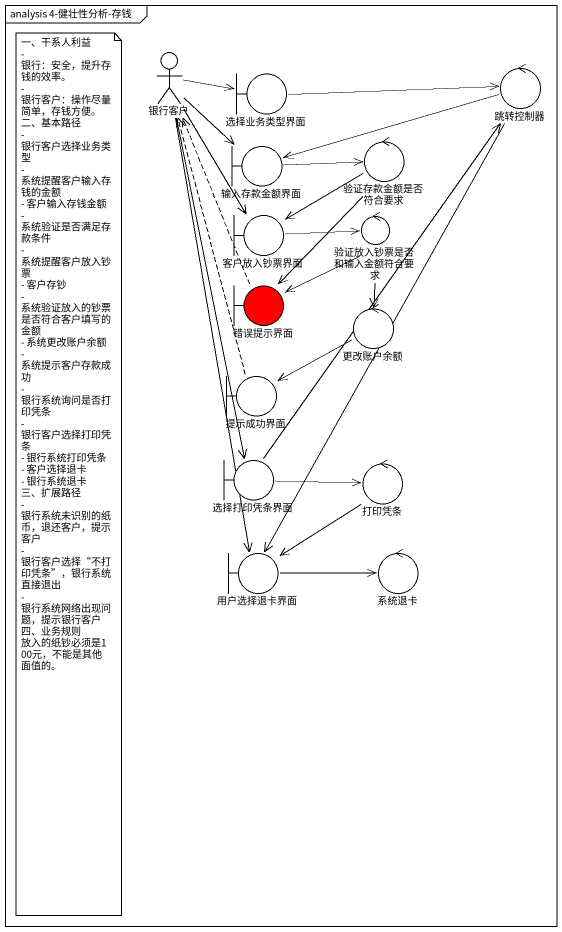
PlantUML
@startuml
mainframe analysis 4-健壮性分析-存钱
actor 银行客户
boundary 选择业务类型界面
control 跳转控制器
boundary 输入存款金额界面
control 验证存款金额是否符合要求
boundary 客户放入钞票界面
control 验证放入钞票是否和输入金额符合要求
boundary 错误提示界面 #FF0000
control 更改账户余额
boundary 提示成功界面
boundary 选择打印凭条界面
control 打印凭条
boundary 用户选择退卡界面
control 系统退卡
银行客户 -right-> 选择业务类型界面
银行客户 --> 输入存款金额界面
银行客户 --> 客户放入钞票界面
银行客户 --> 选择打印凭条界面
银行客户 --> 用户选择退卡界面
选择业务类型界面 -right-> 跳转控制器
跳转控制器 -left-> 输入存款金额界面
跳转控制器 --> 用户选择退卡界面
输入存款金额界面 -right-> 验证存款金额是否符合要求
验证存款金额是否符合要求 -left-> 客户放入钞票界面
验证存款金额是否符合要求 --> 错误提示界面
客户放入钞票界面 -right-> 验证放入钞票是否和输入金额符合要求
验证放入钞票是否和输入金额符合要求 -left-> 错误提示界面
验证放入钞票是否和输入金额符合要求 --> 更改账户余额
错误提示界面 .up.> 银行客户
更改账户余额 -left-> 提示成功界面
提示成功界面 .up.> 银行客户
选择打印凭条界面 -up-> 跳转控制器
选择打印凭条界面 -right-> 打印凭条
打印凭条 --> 用户选择退卡界面
用户选择退卡界面 -right-> 系统退卡
note as N1
  一、干系人利益
  - 银行：安全，提升存钱的效率。
  - 银行客户：操作尽量简单，存钱方便。
  二、基本路径
  - 银行客户选择业务类型
  - 系统提醒客户输入存钱的金额
  - 客户输入存钱金额
  - 系统验证是否满足存款条件
  - 系统提醒客户放入钞票
  - 客户存钞
  - 系统验证放入的钞票是否符合客户填写的金额
  - 系统更改账户余额
  - 系统提示客户存款成功
  - 银行系统询问是否打印凭条
  - 银行客户选择打印凭条
  - 银行系统打印凭条
  - 客户选择退卡
  - 银行系统退卡
  三、扩展路径
  - 银行系统未识别的纸币，退还客户，提示客户
  - 银行客户选择“不打印凭条”，银行系统直接退出
  - 银行系统网络出现问题，提示银行客户
  四、业务规则
  放入的纸钞必须是100元，不能是其他面值的。
end note
@enduml
